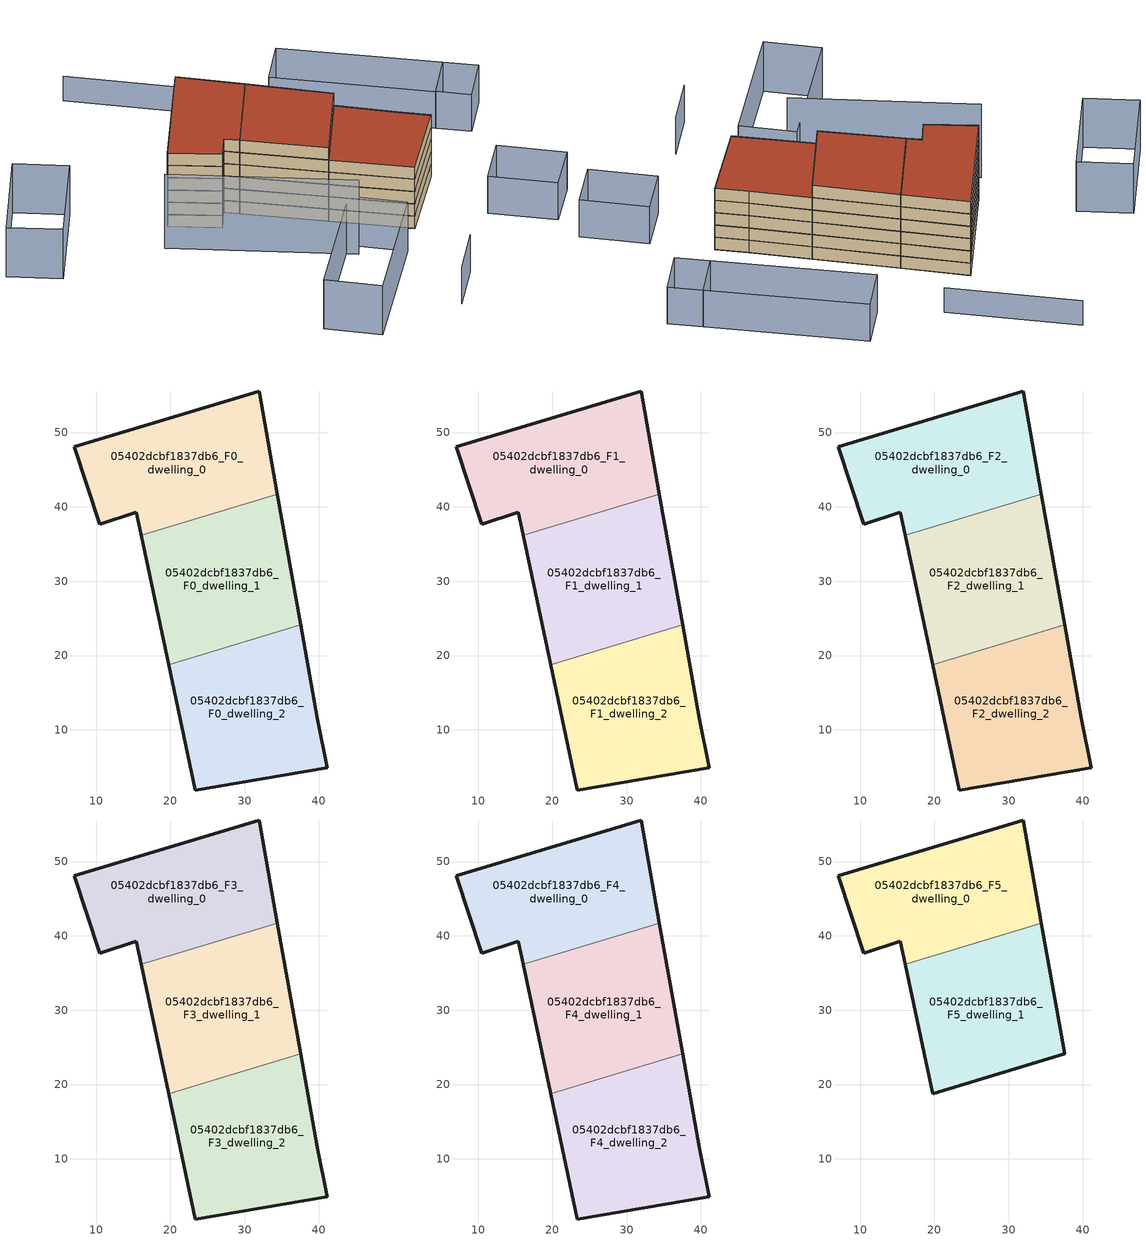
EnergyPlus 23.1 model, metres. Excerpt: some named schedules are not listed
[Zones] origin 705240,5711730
05402dcbf1837db6_F0_dwelling_0
 floor ground (EU_floor_Construction): 34.42,41.73 31.96,55.6 7.08,48.09 10.47,37.66 15.42,39.25 16.07,36.19 z0
 wall outside (EU_wall_Construction): 16.07,36.19 15.42,39.25 10.47,37.66 7.08,48.09 31.96,55.6 34.42,41.73 z0:3
 wall to 05402dcbf1837db6_F0_dwelling_1 (EU_wall_Construction): 34.42,41.73 16.07,36.19 z0:3
05402dcbf1837db6_F0_dwelling_1
 floor ground (EU_floor_Construction): 37.53,24.15 34.42,41.73 16.07,36.19 19.77,18.79 z0
 wall outside (EU_wall_Construction): 34.42,41.73 37.53,24.15 / 19.77,18.79 16.07,36.19 z0:3
 wall to 05402dcbf1837db6_F0_dwelling_2 (EU_wall_Construction): 37.53,24.15 19.77,18.79 z0:3
05402dcbf1837db6_F0_dwelling_2
 floor ground (EU_floor_Construction): 41.1,4.93 39.76,11.58 37.53,24.15 19.77,18.79 23.36,1.91 z0
 wall outside (EU_wall_Construction): 37.53,24.15 39.76,11.58 41.1,4.93 23.36,1.91 19.77,18.79 z0:3
05402dcbf1837db6_F1_dwelling_0
 floor to 05402dcbf1837db6_F0_dwelling_0 (EU_floor_Construction): 34.42,41.73 31.96,55.6 7.08,48.09 10.47,37.66 15.42,39.25 16.07,36.19 z3
 wall outside (EU_wall_Construction): 16.07,36.19 15.42,39.25 10.47,37.66 7.08,48.09 31.96,55.6 34.42,41.73 z3:6
 wall to 05402dcbf1837db6_F1_dwelling_1 (EU_wall_Construction): 34.42,41.73 16.07,36.19 z3:6
05402dcbf1837db6_F1_dwelling_1
 floor to 05402dcbf1837db6_F0_dwelling_1 (EU_floor_Construction): 37.53,24.15 34.42,41.73 16.07,36.19 19.77,18.79 z3
 wall outside (EU_wall_Construction): 34.42,41.73 37.53,24.15 / 19.77,18.79 16.07,36.19 z3:6
 wall to 05402dcbf1837db6_F1_dwelling_2 (EU_wall_Construction): 37.53,24.15 19.77,18.79 z3:6
05402dcbf1837db6_F1_dwelling_2
 floor to 05402dcbf1837db6_F0_dwelling_2 (EU_floor_Construction): 41.1,4.93 39.76,11.58 37.53,24.15 19.77,18.79 23.36,1.91 z3
 wall outside (EU_wall_Construction): 37.53,24.15 39.76,11.58 41.1,4.93 23.36,1.91 19.77,18.79 z3:6
05402dcbf1837db6_F2_dwelling_0
 floor to 05402dcbf1837db6_F1_dwelling_0 (EU_floor_Construction): 34.42,41.73 31.96,55.6 7.08,48.09 10.47,37.66 15.42,39.25 16.07,36.19 z6
 wall outside (EU_wall_Construction): 16.07,36.19 15.42,39.25 10.47,37.66 7.08,48.09 31.96,55.6 34.42,41.73 z6:9
 wall to 05402dcbf1837db6_F2_dwelling_1 (EU_wall_Construction): 34.42,41.73 16.07,36.19 z6:9
05402dcbf1837db6_F2_dwelling_1
 floor to 05402dcbf1837db6_F1_dwelling_1 (EU_floor_Construction): 37.53,24.15 34.42,41.73 16.07,36.19 19.77,18.79 z6
 wall outside (EU_wall_Construction): 34.42,41.73 37.53,24.15 / 19.77,18.79 16.07,36.19 z6:9
 wall to 05402dcbf1837db6_F2_dwelling_2 (EU_wall_Construction): 37.53,24.15 19.77,18.79 z6:9
05402dcbf1837db6_F2_dwelling_2
 floor to 05402dcbf1837db6_F1_dwelling_2 (EU_floor_Construction): 41.1,4.93 39.76,11.58 37.53,24.15 19.77,18.79 23.36,1.91 z6
 wall outside (EU_wall_Construction): 37.53,24.15 39.76,11.58 41.1,4.93 23.36,1.91 19.77,18.79 z6:9
05402dcbf1837db6_F3_dwelling_0
 floor to 05402dcbf1837db6_F2_dwelling_0 (EU_floor_Construction): 34.42,41.73 31.96,55.6 7.08,48.09 10.47,37.66 15.42,39.25 16.07,36.19 z9
 wall outside (EU_wall_Construction): 16.07,36.19 15.42,39.25 10.47,37.66 7.08,48.09 31.96,55.6 34.42,41.73 z9:12
 wall to 05402dcbf1837db6_F3_dwelling_1 (EU_wall_Construction): 34.42,41.73 16.07,36.19 z9:12
05402dcbf1837db6_F3_dwelling_1
 floor to 05402dcbf1837db6_F2_dwelling_1 (EU_floor_Construction): 37.53,24.15 34.42,41.73 16.07,36.19 19.77,18.79 z9
 wall outside (EU_wall_Construction): 34.42,41.73 37.53,24.15 / 19.77,18.79 16.07,36.19 z9:12
 wall to 05402dcbf1837db6_F3_dwelling_2 (EU_wall_Construction): 37.53,24.15 19.77,18.79 z9:12
05402dcbf1837db6_F3_dwelling_2
 floor to 05402dcbf1837db6_F2_dwelling_2 (EU_floor_Construction): 41.1,4.93 39.76,11.58 37.53,24.15 19.77,18.79 23.36,1.91 z9
 wall outside (EU_wall_Construction): 37.53,24.15 39.76,11.58 41.1,4.93 23.36,1.91 19.77,18.79 z9:12
05402dcbf1837db6_F4_dwelling_0
 floor to 05402dcbf1837db6_F3_dwelling_0 (EU_floor_Construction): 34.42,41.73 31.96,55.6 7.08,48.09 10.47,37.66 15.42,39.25 16.07,36.19 z12
 wall outside (EU_wall_Construction): 16.07,36.19 15.42,39.25 10.47,37.66 7.08,48.09 31.96,55.6 34.42,41.73 z12:15
 wall to 05402dcbf1837db6_F4_dwelling_1 (EU_wall_Construction): 34.42,41.73 16.07,36.19 z12:15
05402dcbf1837db6_F4_dwelling_1
 floor to 05402dcbf1837db6_F3_dwelling_1 (EU_floor_Construction): 37.53,24.15 34.42,41.73 16.07,36.19 19.77,18.79 z12
 wall outside (EU_wall_Construction): 34.42,41.73 37.53,24.15 / 19.77,18.79 16.07,36.19 z12:15
 wall to 05402dcbf1837db6_F4_dwelling_2 (EU_wall_Construction): 37.53,24.15 19.77,18.79 z12:15
05402dcbf1837db6_F4_dwelling_2
 floor to 05402dcbf1837db6_F3_dwelling_2 (EU_floor_Construction): 41.1,4.93 39.76,11.58 37.53,24.15 19.77,18.79 23.36,1.91 z12
 wall outside (EU_wall_Construction): 37.53,24.15 39.76,11.58 41.1,4.93 23.36,1.91 19.77,18.79 z12:15
 roof outside (EU_roof_Construction): 37.53,24.15 39.76,11.58 41.1,4.93 23.36,1.91 19.77,18.79 z15
05402dcbf1837db6_F5_dwelling_0
 floor to 05402dcbf1837db6_F4_dwelling_0 (EU_floor_Construction): 34.42,41.73 31.96,55.6 7.08,48.09 10.47,37.66 15.42,39.25 16.07,36.19 z15
 wall outside (EU_wall_Construction): 16.07,36.19 15.42,39.25 10.47,37.66 7.08,48.09 31.96,55.6 34.42,41.73 z15:18
 wall to 05402dcbf1837db6_F5_dwelling_1 (EU_wall_Construction): 34.42,41.73 16.07,36.19 z15:18
 roof outside (EU_roof_Construction): 31.96,55.6 34.42,41.73 16.07,36.19 15.42,39.25 10.47,37.66 7.08,48.09 z18
05402dcbf1837db6_F5_dwelling_1
 floor to 05402dcbf1837db6_F4_dwelling_1 (EU_floor_Construction): 37.53,24.15 34.42,41.73 16.07,36.19 19.77,18.79 z15
 wall outside (EU_wall_Construction): 34.42,41.73 37.53,24.15 19.77,18.79 16.07,36.19 z15:18
 roof outside (EU_roof_Construction): 34.42,41.73 37.53,24.15 19.77,18.79 16.07,36.19 z18
shading: 0.19,46.11 11.39,9.4 z0:18; 2.61,-15.52 13.43,-13.37 / 33.29,-9.81 43.61,-7.84 / 43.61,-7.84 46.26,-21.77 / 46.26,-21.77 35.94,-23.74 / 35.94,-23.74 33.29,-9.81 / 56.66,9.69 66.47,11.75 / 66.47,11.75 67.94,4.74 / 67.94,4.74 58.13,2.68 / 58.13,2.68 56.66,9.69 / 56.66,9.69 49.8,42.38 / 49.8,42.38 59.6,44.43 / 59.6,44.43 66.46,11.75 / 66.46,11.75 56.66,9.69 z0:9; -14.69,7.16 13.6,12.26 / 13.6,12.26 15.7,0.58 / 15.7,0.58 -12.58,-4.52 / -12.58,-4.52 -14.69,7.16 / -19.7,72.32 0.99,78.57 / 0.99,78.57 4.28,67.68 / 4.28,67.68 -16.41,61.43 / -16.41,61.43 -19.7,72.32 z0:12; 45.43,54.87 40.16,82.18 z0:6
[Building]
EU S2 Campaign: North Axis=0; Terrain=City; Solar Distribution=FullExterior
[Site:Location]
London: Latitude=51.5; Longitude=-0.5; Time Zone=0; Elevation=25
[SizingPeriod:WeatherFileDays]
AnnualSizingPeriod: Begin Month=1; Begin Day of Month=1; End Month=12; End Day of Month=31; Day of Week for Start Day=Monday; Use Weather File Daylight Saving Period=No; Use Weather File Rain and Snow Indicators=No
[MATERIAL]
EU_InternalMass_Material: Roughness=MediumRough; Thickness=0.1; Conductivity=1; Density=1800; Specific Heat=900; Thermal Absorptance=0.9; Solar Absorptance=0.7; Visible Absorptance=0.7
[MATERIAL:NOMASS] Roughness=MediumRough; Thermal Absorptance=0.9; Solar Absorptance=0.7; Visible Absorptance=0.7
Name | Thermal Resistance
EU_wall_NoMass | 1.04674
EU_roof_NoMass | 4.32442
EU_floor_NoMass | 2.04616
[CONSTRUCTION]
EU_wall_Construction: EU_wall_NoMass
EU_roof_Construction: EU_roof_NoMass
EU_floor_Construction: EU_floor_NoMass
EU_InternalMass_Construction: EU_InternalMass_Material
[ZONE] Type=1; Multiplier=1; Ceiling Height=autocalculate; Floor Area=autocalculate; Part of Total Floor Area=Yes
Name | Volume
05402dcbf1837db6_F0_dwelling_0; 05402dcbf1837db6_F1_dwelling_0; 05402dcbf1837db6_F2_dwelling_0; 05402dcbf1837db6_F3_dwelling_0; 05402dcbf1837db6_F4_dwelling_0; 05402dcbf1837db6_F5_dwelling_0 | 1002.88
05402dcbf1837db6_F0_dwelling_1; 05402dcbf1837db6_F1_dwelling_1; 05402dcbf1837db6_F2_dwelling_1; 05402dcbf1837db6_F3_dwelling_1; 05402dcbf1837db6_F4_dwelling_1; 05402dcbf1837db6_F5_dwelling_1 | 1002.87
05402dcbf1837db6_F0_dwelling_2; 05402dcbf1837db6_F1_dwelling_2; 05402dcbf1837db6_F2_dwelling_2; 05402dcbf1837db6_F3_dwelling_2; 05402dcbf1837db6_F4_dwelling_2 | 1002.89
[INTERNALMASS] Construction=EU_InternalMass_Construction
Name | Zone or ZoneList | Surface Area
05402dcbf1837db6_F0_dwelling_0_EU_InternalMass | 05402dcbf1837db6_F0_dwelling_0 | 334.295
05402dcbf1837db6_F0_dwelling_1_EU_InternalMass | 05402dcbf1837db6_F0_dwelling_1 | 334.289
05402dcbf1837db6_F0_dwelling_2_EU_InternalMass | 05402dcbf1837db6_F0_dwelling_2 | 334.298
05402dcbf1837db6_F1_dwelling_0_EU_InternalMass | 05402dcbf1837db6_F1_dwelling_0 | 334.295
05402dcbf1837db6_F1_dwelling_1_EU_InternalMass | 05402dcbf1837db6_F1_dwelling_1 | 334.289
05402dcbf1837db6_F1_dwelling_2_EU_InternalMass | 05402dcbf1837db6_F1_dwelling_2 | 334.298
05402dcbf1837db6_F2_dwelling_0_EU_InternalMass | 05402dcbf1837db6_F2_dwelling_0 | 334.295
05402dcbf1837db6_F2_dwelling_1_EU_InternalMass | 05402dcbf1837db6_F2_dwelling_1 | 334.289
05402dcbf1837db6_F2_dwelling_2_EU_InternalMass | 05402dcbf1837db6_F2_dwelling_2 | 334.298
05402dcbf1837db6_F3_dwelling_0_EU_InternalMass | 05402dcbf1837db6_F3_dwelling_0 | 334.295
05402dcbf1837db6_F3_dwelling_1_EU_InternalMass | 05402dcbf1837db6_F3_dwelling_1 | 334.289
05402dcbf1837db6_F3_dwelling_2_EU_InternalMass | 05402dcbf1837db6_F3_dwelling_2 | 334.298
05402dcbf1837db6_F4_dwelling_0_EU_InternalMass | 05402dcbf1837db6_F4_dwelling_0 | 334.295
05402dcbf1837db6_F4_dwelling_1_EU_InternalMass | 05402dcbf1837db6_F4_dwelling_1 | 334.289
05402dcbf1837db6_F4_dwelling_2_EU_InternalMass | 05402dcbf1837db6_F4_dwelling_2 | 334.298
05402dcbf1837db6_F5_dwelling_0_EU_InternalMass | 05402dcbf1837db6_F5_dwelling_0 | 501.435
05402dcbf1837db6_F5_dwelling_1_EU_InternalMass | 05402dcbf1837db6_F5_dwelling_1 | 501.441
[OTHEREQUIPMENT] Fuel Type=Electricity; Design Level Calculation Method=Watts/Area; Power per Zone Floor Area=1; Fraction Latent=0; Fraction Radiant=0; Fraction Lost=0; Carbon Dioxide Generation Rate=0; EndUse Subcategory=EU_Step8_InternalGains
Name | Zone or ZoneList or Space or SpaceList | Schedule
EU_Step8_InternalGain_05402dcbf1837db6_F0_dwelling_0_f000 | 05402dcbf1837db6_F0_dwelling_0 | EU_Step8_GainSchedule_05402dcbf1837db6_F0_dwelling_0_f000
EU_Step8_InternalGain_05402dcbf1837db6_F0_dwelling_1_f000 | 05402dcbf1837db6_F0_dwelling_1 | EU_Step8_GainSchedule_05402dcbf1837db6_F0_dwelling_1_f000
EU_Step8_InternalGain_05402dcbf1837db6_F0_dwelling_2_f000 | 05402dcbf1837db6_F0_dwelling_2 | EU_Step8_GainSchedule_05402dcbf1837db6_F0_dwelling_2_f000
EU_Step8_InternalGain_05402dcbf1837db6_F1_dwelling_0_f000 | 05402dcbf1837db6_F1_dwelling_0 | EU_Step8_GainSchedule_05402dcbf1837db6_F1_dwelling_0_f000
EU_Step8_InternalGain_05402dcbf1837db6_F1_dwelling_1_f000 | 05402dcbf1837db6_F1_dwelling_1 | EU_Step8_GainSchedule_05402dcbf1837db6_F1_dwelling_1_f000
EU_Step8_InternalGain_05402dcbf1837db6_F1_dwelling_2_f000 | 05402dcbf1837db6_F1_dwelling_2 | EU_Step8_GainSchedule_05402dcbf1837db6_F1_dwelling_2_f000
EU_Step8_InternalGain_05402dcbf1837db6_F2_dwelling_0_f000 | 05402dcbf1837db6_F2_dwelling_0 | EU_Step8_GainSchedule_05402dcbf1837db6_F2_dwelling_0_f000
EU_Step8_InternalGain_05402dcbf1837db6_F2_dwelling_1_f000 | 05402dcbf1837db6_F2_dwelling_1 | EU_Step8_GainSchedule_05402dcbf1837db6_F2_dwelling_1_f000
EU_Step8_InternalGain_05402dcbf1837db6_F2_dwelling_2_f000 | 05402dcbf1837db6_F2_dwelling_2 | EU_Step8_GainSchedule_05402dcbf1837db6_F2_dwelling_2_f000
EU_Step8_InternalGain_05402dcbf1837db6_F3_dwelling_0_f000 | 05402dcbf1837db6_F3_dwelling_0 | EU_Step8_GainSchedule_05402dcbf1837db6_F3_dwelling_0_f000
EU_Step8_InternalGain_05402dcbf1837db6_F3_dwelling_1_f000 | 05402dcbf1837db6_F3_dwelling_1 | EU_Step8_GainSchedule_05402dcbf1837db6_F3_dwelling_1_f000
EU_Step8_InternalGain_05402dcbf1837db6_F3_dwelling_2_f000 | 05402dcbf1837db6_F3_dwelling_2 | EU_Step8_GainSchedule_05402dcbf1837db6_F3_dwelling_2_f000
EU_Step8_InternalGain_05402dcbf1837db6_F4_dwelling_0_f000 | 05402dcbf1837db6_F4_dwelling_0 | EU_Step8_GainSchedule_05402dcbf1837db6_F4_dwelling_0_f000
EU_Step8_InternalGain_05402dcbf1837db6_F4_dwelling_1_f000 | 05402dcbf1837db6_F4_dwelling_1 | EU_Step8_GainSchedule_05402dcbf1837db6_F4_dwelling_1_f000
EU_Step8_InternalGain_05402dcbf1837db6_F4_dwelling_2_f000 | 05402dcbf1837db6_F4_dwelling_2 | EU_Step8_GainSchedule_05402dcbf1837db6_F4_dwelling_2_f000
EU_Step8_InternalGain_05402dcbf1837db6_F5_dwelling_0_f000 | 05402dcbf1837db6_F5_dwelling_0 | EU_Step8_GainSchedule_05402dcbf1837db6_F5_dwelling_0_f000
EU_Step8_InternalGain_05402dcbf1837db6_F5_dwelling_1_f000 | 05402dcbf1837db6_F5_dwelling_1 | EU_Step8_GainSchedule_05402dcbf1837db6_F5_dwelling_1_f000
[ZONEVENTILATION:DESIGNFLOWRATE] Schedule=EU_AlwaysOn; Design Flow Rate Calculation Method=AirChanges/Hour; Air Changes per Hour=0.488719; Ventilation Type=Natural; Fan Pressure Rise=0; Fan Total Efficiency=1; Constant Term Coefficient=1; Temperature Term Coefficient=0; Velocity Term Coefficient=0; Velocity Squared Term Coefficient=0; Minimum Indoor Temperature=-100; Maximum Indoor Temperature=100; Delta Temperature=-100; Minimum Outdoor Temperature=-100; Maximum Outdoor Temperature=100; Maximum Wind Speed=40
Name | Zone or ZoneList or Space or SpaceList
EU_ConstantAir_05402dcbf1837db6_F0_dwelling_0 | 05402dcbf1837db6_F0_dwelling_0
EU_ConstantAir_05402dcbf1837db6_F0_dwelling_1 | 05402dcbf1837db6_F0_dwelling_1
EU_ConstantAir_05402dcbf1837db6_F0_dwelling_2 | 05402dcbf1837db6_F0_dwelling_2
EU_ConstantAir_05402dcbf1837db6_F1_dwelling_0 | 05402dcbf1837db6_F1_dwelling_0
EU_ConstantAir_05402dcbf1837db6_F1_dwelling_1 | 05402dcbf1837db6_F1_dwelling_1
EU_ConstantAir_05402dcbf1837db6_F1_dwelling_2 | 05402dcbf1837db6_F1_dwelling_2
EU_ConstantAir_05402dcbf1837db6_F2_dwelling_0 | 05402dcbf1837db6_F2_dwelling_0
EU_ConstantAir_05402dcbf1837db6_F2_dwelling_1 | 05402dcbf1837db6_F2_dwelling_1
EU_ConstantAir_05402dcbf1837db6_F2_dwelling_2 | 05402dcbf1837db6_F2_dwelling_2
EU_ConstantAir_05402dcbf1837db6_F3_dwelling_0 | 05402dcbf1837db6_F3_dwelling_0
EU_ConstantAir_05402dcbf1837db6_F3_dwelling_1 | 05402dcbf1837db6_F3_dwelling_1
EU_ConstantAir_05402dcbf1837db6_F3_dwelling_2 | 05402dcbf1837db6_F3_dwelling_2
EU_ConstantAir_05402dcbf1837db6_F4_dwelling_0 | 05402dcbf1837db6_F4_dwelling_0
EU_ConstantAir_05402dcbf1837db6_F4_dwelling_1 | 05402dcbf1837db6_F4_dwelling_1
EU_ConstantAir_05402dcbf1837db6_F4_dwelling_2 | 05402dcbf1837db6_F4_dwelling_2
EU_ConstantAir_05402dcbf1837db6_F5_dwelling_0 | 05402dcbf1837db6_F5_dwelling_0
EU_ConstantAir_05402dcbf1837db6_F5_dwelling_1 | 05402dcbf1837db6_F5_dwelling_1
[HVACTEMPLATE:THERMOSTAT] Constant Heating Setpoint=20; Constant Cooling Setpoint=50
EU_HeatOnly_05402dcbf1837db6_F0_dwelling_0; EU_HeatOnly_05402dcbf1837db6_F0_dwelling_1; EU_HeatOnly_05402dcbf1837db6_F0_dwelling_2; EU_HeatOnly_05402dcbf1837db6_F1_dwelling_0; EU_HeatOnly_05402dcbf1837db6_F1_dwelling_1; EU_HeatOnly_05402dcbf1837db6_F1_dwelling_2; EU_HeatOnly_05402dcbf1837db6_F2_dwelling_0; EU_HeatOnly_05402dcbf1837db6_F2_dwelling_1; EU_HeatOnly_05402dcbf1837db6_F2_dwelling_2; EU_HeatOnly_05402dcbf1837db6_F3_dwelling_0; EU_HeatOnly_05402dcbf1837db6_F3_dwelling_1; EU_HeatOnly_05402dcbf1837db6_F3_dwelling_2; EU_HeatOnly_05402dcbf1837db6_F4_dwelling_0; EU_HeatOnly_05402dcbf1837db6_F4_dwelling_1; EU_HeatOnly_05402dcbf1837db6_F4_dwelling_2; EU_HeatOnly_05402dcbf1837db6_F5_dwelling_0; EU_HeatOnly_05402dcbf1837db6_F5_dwelling_1
[HVACTEMPLATE:ZONE:IDEALLOADSAIRSYSTEM] System Availability Schedule=EU_AlwaysOn; Maximum Heating Supply Air Temperature=50; Minimum Cooling Supply Air Temperature=13; Maximum Heating Supply Air Humidity Ratio=0.0156; Minimum Cooling Supply Air Humidity Ratio=0.0077; Heating Limit=NoLimit; Cooling Limit=NoLimit; Heating Availability Schedule=EU_AlwaysOn; Cooling Availability Schedule=EU_CoolingOff; Dehumidification Control Type=ConstantSensibleHeatRatio; Cooling Sensible Heat Ratio=0.7; Dehumidification Setpoint=60; Humidification Control Type=None; Humidification Setpoint=30; Outdoor Air Method=None; Outdoor Air Flow Rate per Person=0.00944; Outdoor Air Flow Rate per Zone Floor Area=0; Outdoor Air Flow Rate per Zone=0; Demand Controlled Ventilation Type=None; Outdoor Air Economizer Type=NoEconomizer; Heat Recovery Type=None; Sensible Heat Recovery Effectiveness=0.7; Latent Heat Recovery Effectiveness=0.65
Name | Template Thermostat
05402dcbf1837db6_F0_dwelling_0 | EU_HeatOnly_05402dcbf1837db6_F0_dwelling_0
05402dcbf1837db6_F0_dwelling_1 | EU_HeatOnly_05402dcbf1837db6_F0_dwelling_1
05402dcbf1837db6_F0_dwelling_2 | EU_HeatOnly_05402dcbf1837db6_F0_dwelling_2
05402dcbf1837db6_F1_dwelling_0 | EU_HeatOnly_05402dcbf1837db6_F1_dwelling_0
05402dcbf1837db6_F1_dwelling_1 | EU_HeatOnly_05402dcbf1837db6_F1_dwelling_1
05402dcbf1837db6_F1_dwelling_2 | EU_HeatOnly_05402dcbf1837db6_F1_dwelling_2
05402dcbf1837db6_F2_dwelling_0 | EU_HeatOnly_05402dcbf1837db6_F2_dwelling_0
05402dcbf1837db6_F2_dwelling_1 | EU_HeatOnly_05402dcbf1837db6_F2_dwelling_1
05402dcbf1837db6_F2_dwelling_2 | EU_HeatOnly_05402dcbf1837db6_F2_dwelling_2
05402dcbf1837db6_F3_dwelling_0 | EU_HeatOnly_05402dcbf1837db6_F3_dwelling_0
05402dcbf1837db6_F3_dwelling_1 | EU_HeatOnly_05402dcbf1837db6_F3_dwelling_1
05402dcbf1837db6_F3_dwelling_2 | EU_HeatOnly_05402dcbf1837db6_F3_dwelling_2
05402dcbf1837db6_F4_dwelling_0 | EU_HeatOnly_05402dcbf1837db6_F4_dwelling_0
05402dcbf1837db6_F4_dwelling_1 | EU_HeatOnly_05402dcbf1837db6_F4_dwelling_1
05402dcbf1837db6_F4_dwelling_2 | EU_HeatOnly_05402dcbf1837db6_F4_dwelling_2
05402dcbf1837db6_F5_dwelling_0 | EU_HeatOnly_05402dcbf1837db6_F5_dwelling_0
05402dcbf1837db6_F5_dwelling_1 | EU_HeatOnly_05402dcbf1837db6_F5_dwelling_1
[SIZING:ZONE] Zone Cooling Design Supply Air Temperature Input Method=SupplyAirTemperature; Zone Cooling Design Supply Air Temperature=13; Zone Heating Design Supply Air Temperature Input Method=SupplyAirTemperature; Zone Heating Design Supply Air Temperature=50; Zone Cooling Design Supply Air Humidity Ratio=0.008; Zone Heating Design Supply Air Humidity Ratio=0.008; Cooling Design Air Flow Method=DesignDay; Cooling Design Air Flow Rate=0; Cooling Minimum Air Flow per Zone Floor Area=0.000762; Cooling Minimum Air Flow=0; Cooling Minimum Air Flow Fraction=0.2; Heating Design Air Flow Method=DesignDay; Heating Design Air Flow Rate=0; Heating Maximum Air Flow per Zone Floor Area=0.002032; Heating Maximum Air Flow=0.141576; Heating Maximum Air Flow Fraction=0.3; Account for Dedicated Outdoor Air System=No; Dedicated Outdoor Air System Control Strategy=NeutralSupplyAir; Dedicated Outdoor Air Low Setpoint Temperature for Design=autosize; Dedicated Outdoor Air High Setpoint Temperature for Design=autosize; Zone Load Sizing Method=Sensible Load Only No Latent Load; Zone Latent Cooling Design Supply Air Humidity Ratio Input Method=HumidityRatioDifference; Zone Cooling Design Supply Air Humidity Ratio Difference=0.005; Zone Latent Heating Design Supply Air Humidity Ratio Input Method=HumidityRatioDifference; Zone Humidification Design Supply Air Humidity Ratio Difference=0.005
05402dcbf1837db6_F0_dwelling_0; 05402dcbf1837db6_F0_dwelling_1; 05402dcbf1837db6_F0_dwelling_2; 05402dcbf1837db6_F1_dwelling_0; 05402dcbf1837db6_F1_dwelling_1; 05402dcbf1837db6_F1_dwelling_2; 05402dcbf1837db6_F2_dwelling_0; 05402dcbf1837db6_F2_dwelling_1
